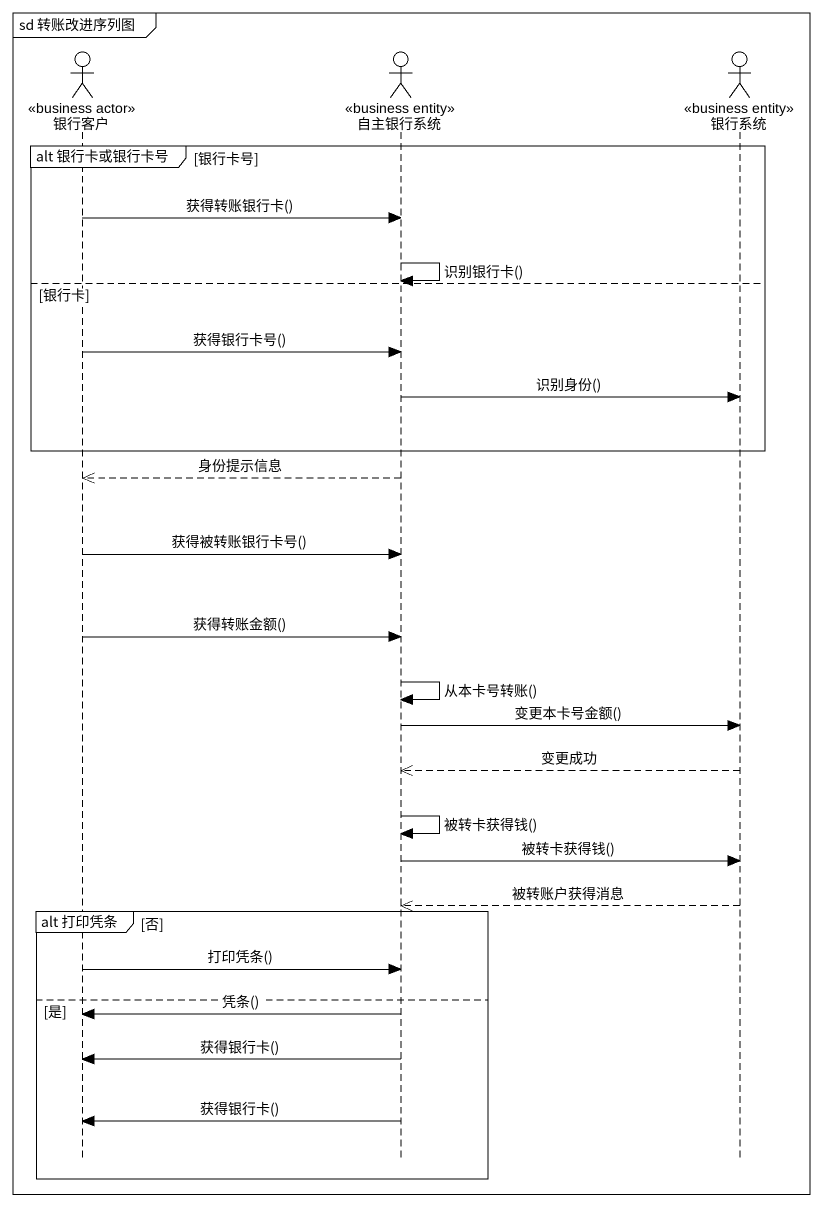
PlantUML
@startuml
mainframe sd 转账改进序列图
hide footbox
actor 银行客户 <<business actor>>
actor 自主银行系统 <<business entity>>
actor 银行系统 <<business entity>>

group alt 银行卡或银行卡号 [银行卡号]
  银行客户 -> 自主银行系统 : 获得转账银行卡()
  自主银行系统 -> 自主银行系统 : 识别银行卡()
else 银行卡
  银行客户 -> 自主银行系统 : 获得银行卡号()
  自主银行系统 -> 银行系统 : 识别身份()
end
自主银行系统 -->> 银行客户 : 身份提示信息
银行客户 -> 自主银行系统 : 获得被转账银行卡号()
银行客户 -> 自主银行系统 : 获得转账金额()
自主银行系统 -> 自主银行系统 : 从本卡号转账()
自主银行系统 -> 银行系统 : 变更本卡号金额()
银行系统 -->> 自主银行系统 : 变更成功
自主银行系统 -> 自主银行系统 : 被转卡获得钱()
自主银行系统 -> 银行系统 : 被转卡获得钱()
银行系统 -->> 自主银行系统 : 被转账户获得消息
group alt 打印凭条 [否]
  银行客户 -> 自主银行系统 : 打印凭条()
else 是
  自主银行系统 -> 银行客户 : 凭条()
  自主银行系统 -> 银行客户 : 获得银行卡()
  自主银行系统 -> 银行客户 : 获得银行卡()
end
@enduml
